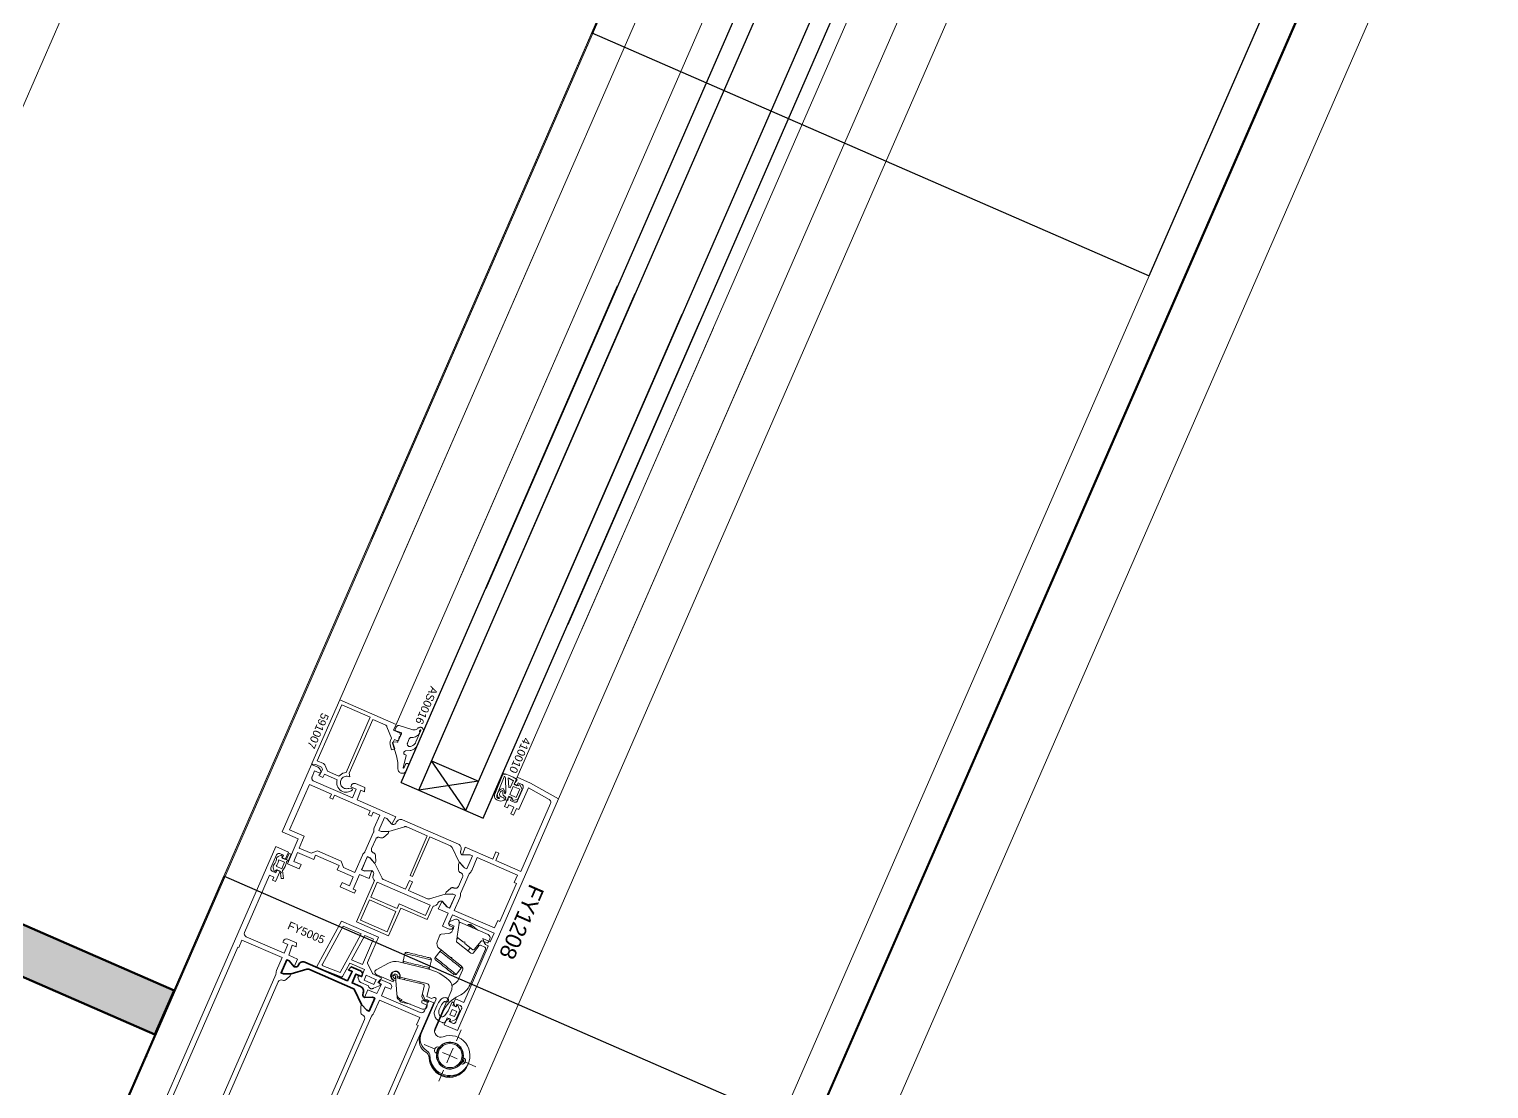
# Model space of a CAD drawing. Header units: millimetres. Extents: x -37281 to 954596, y -59787 to 956680.
# Drawn here: x 867624.5 to 868080.4, y -19834.4 to -19503.4 of the extents above; entities that cross this region are included whole.
import ezdxf

# ---------------------------------------------------------------- set-up
doc = ezdxf.new("R2010")
doc.units = ezdxf.units.MM
doc.header["$MEASUREMENT"] = 0
doc.linetypes.add('Dot & Dashed', pattern=[670.277762, 352.777767, -176.388884, 0, -141.111112])
for name, color, linetype, lineweight in [('0_Pen_No__2', 8, 'Continuous', 15), ('0_Pen_No__5', 7, 'Continuous', 25), ('0_Pen_No__6', 7, 'Continuous', 35), ('0_Pen_No__7', 7, 'Continuous', 35), ('0_Pen_No__9', 7, 'Continuous', 13), ('New_A-20-M_Floor_Slab_Pen_No__89', 8, 'Continuous', 20), ('New_A-20-M_Roof_Pen_No__93', 8, 'Continuous', 13), ('New_A-25-M_Curtain_Wall_Pen_No__90', 8, 'Continuous', 20), ('New_A-25-M_Wall_Ext_Pen_No__87', 8, 'Continuous', 20), ('New_ArchiCAD Windows_Pen_No__3', 7, 'Continuous', 18)]:
    doc.layers.add(name, color=color, linetype=linetype, lineweight=lineweight)
for name, color, linetype, lineweight, true_color in [('0_Pen_No__40', 7, 'Continuous', 35, 0x2a2a2a), ('New_A-25-M_Curtain_Wall_Pen_No__69', 7, 'Continuous', 20, 0x606060), ('New_A-25-M_Wall_Int_Pen_No__107', 7, 'Continuous', 15, 0xa6a6a6), ('New_A-25-M_Wall_Int_Pen_No__27', 7, 'Continuous', 50, 0x2a2a2a), ('New_ArchiCAD Windows_Pen_No__23', 7, 'Continuous', 30, 0x2a2a2a)]:
    doc.layers.add(name, color=color, linetype=linetype, lineweight=lineweight, true_color=true_color)
for name, color, linetype in [('New_A-20-M_Floor_Slab', 7, 'Continuous'), ('New_A-20-M_Roof', 7, 'Continuous'), ('New_A-25-M_Curtain_Wall', 7, 'Continuous'), ('New_A-25-M_Wall_Ext', 7, 'Continuous'), ('New_A-25-M_Wall_Int', 7, 'Continuous'), ('New_ArchiCAD Windows', 7, 'Continuous')]:
    doc.layers.add(name, color=color, linetype=linetype)
doc.styles.add('GENERATED_STYLE_3', font='')
doc.styles.get('GENERATED_STYLE_3').set_extended_font_data('Arial')

# ---------------------------------------------------------------- blocks, each defined once
blk = doc.blocks.new('Wall_243_2', base_point=(874395.1, -4631.3))
at = {"layer": 'New_A-25-M_Wall_Ext_Pen_No__87', "linetype": 'Continuous', "flags": 128}
for points in [[(874303.43, -4591.33), (866444.97, -22613.27)], [(866536.64, -22653.24), (874395.1, -4631.3)]]:
    blk.add_lwpolyline(points, dxfattribs=at)
blk = doc.blocks.new('Wall_245_2', base_point=(874285.09, -4632.6))
at = {"layer": 'New_A-25-M_Wall_Ext_Pen_No__87', "linetype": 'Continuous', "flags": 128}
blk.add_lwpolyline([(866444.68, -22613.14), (869168.27, -16367.08)], dxfattribs=at)
blk = doc.blocks.new('Slab_14_2', base_point=(829422.85, -33019.01))
at = {"layer": 'New_A-20-M_Floor_Slab_Pen_No__89', "linetype": 'Continuous', "flags": 128}
blk.add_lwpolyline([(875235.59, -26822.78), (866165.91, -22867.95), (874174.16, -4502.51), (868527.24, -2040.17), (868435.45, -2000.14), (866447.92, -6558.18), (861160.52, -4252.62), (853558.92, -11326.43), (853176.07, -10915.01), (829422.85, -33019.01)], dxfattribs=at)
blk = doc.blocks.new('Slab_18_2', base_point=(875235.59, -26822.78))
at = {"layer": 'New_A-20-M_Floor_Slab_Pen_No__89', "linetype": 'Continuous', "flags": 128}
blk.add_lwpolyline([(875235.59, -26822.78), (866165.91, -22867.95), (874174.16, -4502.51), (883243.83, -8457.33)], close=True, dxfattribs=at)
blk = doc.blocks.new('Triple Window 19_2')
at = {"layer": 'New_ArchiCAD Windows_Pen_No__23', "linetype": 'Continuous'}
for p, q in [((725, 0), (812.5, 0)), ((812.5, 0), (812.5, -190)), ((1100, -190), (1100, 0)), ((1100, 0), (1175, 0)), ((812.5, -190), (725, -190))]:
    blk.add_line(p, q, dxfattribs=at)
at = {"layer": 'New_ArchiCAD Windows_Pen_No__3', "linetype": 'Continuous'}
for p, q in [((812.5, 0), (1100, 0)), ((1100, -190), (812.5, -190)), ((-1175, -200), (1175, -200))]:
    blk.add_line(p, q, dxfattribs=at)
blk = doc.blocks.new('Wall_353_2', base_point=(874468.42, -4712.54))
at = {"layer": 'New_ArchiCAD Windows', "color": 251, "linetype": 'Continuous', "lineweight": 20, "true_color": 0x606060, "xscale": -1, "zscale": 1000, "rotation": 66.44041158399281}
blk.add_blockref('Triple Window 19_2', (868124.95, -18759.75), dxfattribs=at)
blk = doc.blocks.new('Wall_374_2', base_point=(867669.74, -19803.7))
at = {"layer": 'New_A-25-M_Wall_Int_Pen_No__107', "linetype": 'Continuous'}
blk.add_hatch(color=256, dxfattribs=at).paths.add_polyline_path([(867669.74, -19803.7), (867493.11, -19726.68), (867500.86, -19746.43), (867663.74, -19817.45)])
at = {"layer": 'New_A-25-M_Wall_Int_Pen_No__27', "linetype": 'Continuous', "flags": 128}
for points in [[(867669.74, -19803.7), (867493.11, -19726.68)], [(867500.86, -19746.43), (867663.74, -19817.45)], [(867663.74, -19817.45), (867669.74, -19803.7)]]:
    blk.add_lwpolyline(points, dxfattribs=at)
blk = doc.blocks.new('Morph_2_2', base_point=(864302.5, 0))
at = {"layer": 'New_A-20-M_Roof_Pen_No__93', "linetype": 'Continuous', "flags": 128}
blk.add_lwpolyline([(866367.03, -22792.01), (874315.32, -4564.06)], dxfattribs=at)
blk = doc.blocks.new('Beam_8_2', base_point=(874303.43, -4591.33))
at = {"layer": 'New_A-25-M_Curtain_Wall_Pen_No__69', "linetype": 'Dot & Dashed'}
blk.add_line((874303.43, -4591.33), (866444.97, -22613.27), dxfattribs=at)
at = {"layer": 'New_A-25-M_Curtain_Wall_Pen_No__90', "linetype": 'Continuous'}
for p, q in [((874303.43, -4591.33), (866444.97, -22613.27)), ((874505.7, -4679.52), (866647.24, -22701.46))]:
    blk.add_line(p, q, dxfattribs=at)

msp = doc.modelspace()

# ---------------------------------------------------------------- linework, layer by layer
at = {"layer": '0_Pen_No__2', "linetype": 'Continuous', "flags": 128}
for points in [[(867725.2, -19740.55), (867725.41, -19741.08), (867725.03, -19741.35), (867724.62, -19741.56), (867724.19, -19741.7), (867723.74, -19741.78), (867723.28, -19741.78), (867722.82, -19741.72), (867722.38, -19741.58), (867721.93, -19741.34), (867721.53, -19741.03), (867721.18, -19740.66), (867720.9, -19740.23), (867720.7, -19739.76), (867720.57, -19739.27), (867720.52, -19738.76), (867720.56, -19738.25), (867720.62, -19737.87), (867716.68, -19736.15), (867716.24, -19737.16), (867714.96, -19736.6), (867715.12, -19736.23), (867715.3, -19736.31), (867716.06, -19734.57), (867715.8, -19733.91), (867714.01, -19733.13), (867713.1, -19733.24), (867712.79, -19732.82), (867721.46, -19712.93), (867739.06, -19720.6), (867738.26, -19722.44), (867740.37, -19723.35), (867740.42, -19724.24), (867740.29, -19724.34), (867740.17, -19724.45), (867740.08, -19724.58), (867740, -19724.73), (867739.95, -19724.89), (867739.93, -19725.05), (867739.93, -19725.21), (867739.96, -19725.37), (867739.55, -19725.73), (867738.55, -19725.29), (867738.09, -19726.34), (867738.65, -19728.25), (867737.69, -19728.54), (867737.23, -19726.97), (867737.17, -19726.7), (867737.15, -19726.42), (867737.17, -19726.14), (867737.22, -19725.87), (867737.32, -19725.61), (867737.63, -19724.89), (867736.23, -19721.32), (867736.16, -19721.18), (867736.07, -19721.05), (867735.96, -19720.94), (867735.83, -19720.84), (867735.69, -19720.77), (867731.77, -19719.06)], [(867731.77, -19719.06), (867724.46, -19735.83), (867724.59, -19736.99), (867724.16, -19736.87), (867723.83, -19736.8), (867723.5, -19736.8), (867723.17, -19736.85), (867722.85, -19736.95), (867722.56, -19737.11), (867722.29, -19737.32), (867722.07, -19737.56), (867721.89, -19737.84), (867721.76, -19738.15), (867721.69, -19738.48), (867721.67, -19738.81), (867721.71, -19739.14), (867721.81, -19739.46), (867721.96, -19739.76), (867722.16, -19740.03), (867722.4, -19740.26), (867722.67, -19740.45), (867722.98, -19740.58), (867723.3, -19740.67), (867723.63, -19740.69), (867723.96, -19740.66), (867724.29, -19740.58), (867725.2, -19740.55)], [(867713.93, -19761.46), (867721.27, -19764.66), (867720.67, -19766.04), (867725.71, -19768.24), (867724.51, -19770.99), (867722.22, -19769.99), (867721.62, -19771.36), (867726.11, -19773.32), (867726.51, -19772.4), (867725.69, -19772.04), (867727.68, -19767.46), (867730.62, -19768.74), (867731.47, -19766.28), (867729.06, -19766.31), (867728.32, -19765.99), (867730.08, -19761.96), (867730.82, -19762.28), (867732.43, -19764.08), (867732.71, -19763.43), (867732.68, -19761.66), (867732.67, -19761.5), (867732.63, -19761.34), (867732.56, -19761.19), (867732.47, -19761.06), (867732.36, -19760.94), (867732.23, -19760.84), (867732.08, -19760.76), (867731.94, -19760.7), (867731.8, -19760.62), (867731.68, -19760.53), (867731.57, -19760.42), (867731.48, -19760.29), (867731.41, -19760.15), (867731.36, -19760), (867731.34, -19759.84), (867731.35, -19759.68), (867731.37, -19759.53), (867731.42, -19759.38), (867732.7, -19756.45), (867732.78, -19756.31), (867732.87, -19756.18), (867732.98, -19756.08), (867733.11, -19755.99), (867733.25, -19755.92), (867733.4, -19755.87), (867733.56, -19755.85), (867733.72, -19755.85), (867733.87, -19755.88), (867734.02, -19755.93), (867734.16, -19755.99), (867734.32, -19756.05), (867734.48, -19756.07), (867734.64, -19756.07), (867734.8, -19756.05), (867734.96, -19756), (867735.1, -19755.92), (867735.23, -19755.82), (867736.55, -19754.63), (867736.83, -19753.99), (867734.41, -19754.03), (867733.68, -19753.71), (867735.44, -19749.68), (867736.17, -19750), (867737.79, -19751.79), (867739.01, -19749.49), (867726.91, -19744.21), (867728.03, -19741.1), (867729.22, -19741.62), (867729.3, -19740.35), (867726.42, -19739.09), (867726.27, -19739.04), (867726.12, -19739.01), (867725.96, -19739.01), (867725.8, -19739.03), (867725.65, -19739.08), (867725.51, -19739.14), (867725.38, -19739.23), (867725.27, -19739.34), (867725.18, -19739.47), (867725.1, -19739.61), (867724.9, -19740.06), (867726.64, -19740.82), (867725.44, -19743.57), (867713.34, -19738.3), (867713.21, -19738.22), (867713.08, -19738.13), (867712.97, -19738.02), (867712.88, -19737.89), (867712.81, -19737.75), (867712.77, -19737.6), (867712.75, -19737.44), (867712.75, -19737.28), (867712.78, -19737.13), (867712.83, -19736.98), (867713.63, -19735.15), (867715.28, -19735.87), (867715.68, -19735.48), (867715.47, -19734.95), (867715.33, -19734.67), (867715.15, -19734.41), (867714.93, -19734.19), (867714.68, -19734), (867714.41, -19733.85), (867712.67, -19733.09), (867703.48, -19754.18), (867708.52, -19756.37), (867705.12, -19764.17), (867708.79, -19765.77), (867709.39, -19764.39), (867707.09, -19763.39)], [(867776.92, -19737.11), (867775.92, -19739.4), (867776.84, -19739.8), (867777.24, -19738.88), (867778.34, -19739.36), (867778.45, -19739.42), (867778.55, -19739.5), (867778.63, -19739.59), (867778.71, -19739.69), (867778.76, -19739.8), (867778.8, -19739.92), (867778.81, -19740.05), (867778.81, -19740.17), (867778.79, -19740.3), (867778.75, -19740.42), (867776.99, -19744.45), (867776.93, -19744.56), (867776.86, -19744.66), (867776.77, -19744.75), (867776.66, -19744.82), (867776.55, -19744.88), (867776.43, -19744.91), (867776.31, -19744.93), (867776.18, -19744.93), (867776.06, -19744.9), (867775.94, -19744.86), (867774.84, -19744.38), (867775.24, -19743.47), (867774.32, -19743.07), (867772.92, -19746.28), (867773.84, -19746.68), (867774.24, -19745.76), (867775.8, -19746.44), (867774.88, -19748.55), (867775.79, -19748.95), (867776.71, -19746.84), (867777.45, -19747.16), (867780.4, -19740.38), (867786.89, -19744.02), (867787.02, -19744.11), (867787.14, -19744.22), (867787.24, -19744.35), (867787.32, -19744.5), (867787.37, -19744.65), (867787.4, -19744.81), (867787.4, -19744.97), (867787.37, -19745.14), (867787.32, -19745.29), (867778.06, -19766.52), (867770.18, -19763.08), (867771.18, -19760.79), (867770.26, -19760.39), (867769.26, -19762.68), (867760.64, -19758.92), (867759.79, -19761.39), (867762.2, -19761.35), (867762.94, -19761.67), (867761.18, -19765.7), (867760.45, -19765.38), (867758.83, -19763.59), (867758.55, -19764.23), (867758.58, -19766), (867758.59, -19766.16), (867758.63, -19766.32), (867758.7, -19766.47), (867758.79, -19766.6), (867758.9, -19766.72), (867759.03, -19766.82), (867759.18, -19766.9), (867759.32, -19766.96), (867759.46, -19767.04), (867759.58, -19767.13), (867759.69, -19767.24), (867759.78, -19767.37), (867759.85, -19767.51), (867759.9, -19767.66), (867759.92, -19767.82), (867759.91, -19767.98), (867759.89, -19768.13), (867759.84, -19768.28), (867758.56, -19771.21), (867758.48, -19771.35), (867758.39, -19771.48), (867758.28, -19771.59), (867758.15, -19771.68), (867758.01, -19771.74), (867757.86, -19771.79), (867757.7, -19771.81), (867757.54, -19771.81), (867757.39, -19771.78), (867757.24, -19771.73), (867757.1, -19771.67), (867756.94, -19771.61), (867756.78, -19771.59), (867756.62, -19771.59), (867756.46, -19771.61), (867756.3, -19771.67), (867756.16, -19771.74), (867756.03, -19771.84), (867754.71, -19773.03), (867754.43, -19773.67), (867756.85, -19773.63), (867757.58, -19773.95), (867755.82, -19777.98), (867755.09, -19777.66), (867753.47, -19775.87), (867752.25, -19778.17), (867755.37, -19779.53), (867753.57, -19783.66), (867755.68, -19784.58), (867756.44, -19784.59), (867756.99, -19784.06), (867757.19, -19783.6), (867755.45, -19782.84), (867756.65, -19780.09)], [(867756.65, -19780.09), (867769.67, -19785.77), (867768.47, -19788.52), (867766.15, -19787.51), (867766.63, -19788.71), (867767.05, -19789.37), (867767.69, -19789.81), (867767.87, -19789.89), (867760.19, -19807.49), (867757.63, -19806.37), (867757.23, -19807.28), (867757.18, -19807.42), (867757.15, -19807.57), (867757.15, -19807.73), (867757.17, -19807.88), (867757.32, -19808.66), (867757.7, -19808.7), (867758.02, -19807.96), (867759.12, -19808.44), (867759.23, -19808.5), (867759.33, -19808.58), (867759.42, -19808.67), (867759.49, -19808.77), (867759.55, -19808.88), (867759.58, -19809), (867759.6, -19809.13), (867759.6, -19809.25), (867759.58, -19809.38), (867759.54, -19809.5), (867757.78, -19813.53), (867757.72, -19813.64), (867757.64, -19813.74), (867757.55, -19813.83), (867757.45, -19813.9), (867757.34, -19813.95), (867757.22, -19813.99), (867757.09, -19814.01), (867756.97, -19814.01), (867756.84, -19813.98), (867756.73, -19813.94), (867755.63, -19813.46), (867755.94, -19812.73), (867755.66, -19812.48), (867754.98, -19812.89), (867754.86, -19812.98), (867754.75, -19813.09), (867754.66, -19813.21), (867754.58, -19813.35), (867754.11, -19814.44), (867758.23, -19816.24), (867789.81, -19743.82), (867781.04, -19738.91), (867776.92, -19737.11)], [(867707.09, -19763.39), (867708.29, -19760.64), (867713.33, -19762.84), (867713.93, -19761.46)], [(867748.8, -19781.58), (867750.62, -19777.4), (867750.91, -19777.37), (867751.17, -19777.32), (867751.41, -19777.22), (867751.63, -19777.08), (867751.83, -19776.91), (867751.99, -19776.71), (867752.12, -19776.48), (867752.16, -19776.39), (867752.23, -19776.25), (867752.32, -19776.12), (867752.44, -19776.01), (867752.57, -19775.92), (867752.71, -19775.85), (867752.86, -19775.81), (867753.01, -19775.79), (867753.17, -19775.79), (867753.32, -19775.82), (867753.47, -19775.87), (867753.45, -19775.91), (867754.89, -19777.63), (867755.8, -19778.03), (867757.6, -19773.91), (867756.68, -19773.51), (867754.45, -19773.62), (867754.43, -19773.67), (867749.56, -19775.11), (867749.42, -19775.14), (867749.28, -19775.15), (867749.14, -19775.14), (867749.01, -19775.11), (867748.88, -19775.06), (867742.95, -19772.48), (867744.15, -19769.73), (867743.23, -19769.33), (867742.03, -19772.08), (867735.19, -19769.1), (867735.07, -19769.03), (867734.95, -19768.95), (867734.85, -19768.86), (867734.77, -19768.75), (867734.69, -19768.63), (867732.43, -19764.08), (867732.45, -19764.03), (867731.02, -19762.31), (867730.1, -19761.91), (867728.3, -19766.04), (867729.22, -19766.44), (867731.45, -19766.32), (867731.47, -19766.28), (867731.61, -19766.35), (867731.74, -19766.44), (867731.85, -19766.56), (867731.94, -19766.69), (867732, -19766.83), (867732.05, -19766.98), (867732.07, -19767.13), (867732.07, -19767.29), (867732.04, -19767.44), (867731.99, -19767.59), (867731.95, -19767.68), (867731.87, -19767.93), (867731.83, -19768.19), (867731.83, -19768.45), (867731.89, -19768.71), (867731.98, -19768.95), (867732.12, -19769.17), (867732.29, -19769.41), (867726.67, -19782.29), (867736.75, -19786.69), (867740.55, -19777.98)], [(867739.39, -19778.13), (867731.14, -19774.53), (867733.18, -19769.86), (867749.68, -19777.05), (867748.28, -19780.26), (867740.03, -19776.66)], [(867740.03, -19776.66), (867739.39, -19778.13)], [(867740.55, -19777.98), (867748.8, -19781.58)], [(867758.34, -19811.49), (867759.01, -19809.96), (867758.38, -19808.37), (867758.15, -19808.33), (867757.76, -19808.83), (867756.75, -19808.39)]]:
    msp.add_lwpolyline(points, dxfattribs=at)
for points in [[(867730.97, -19718.38), (867722.08, -19714.51), (867714.45, -19732.02), (867716.36, -19732.85), (867716.5, -19732.92), (867716.62, -19733.02), (867716.73, -19733.13), (867716.82, -19733.26), (867716.89, -19733.4), (867717.62, -19735.25), (867721.2, -19736.81), (867721.56, -19736.43), (867721.97, -19736.12), (867722.43, -19735.88), (867722.93, -19735.72), (867723.45, -19735.65)], [(867714.53, -19760.09), (867712.56, -19760.86), (867708.8, -19759.23), (867710.4, -19755.56), (867705.82, -19753.56), (867712.01, -19739.35), (867718.89, -19742.35), (867718.37, -19743.54), (867719.28, -19743.94), (867719.8, -19742.75), (867730.99, -19747.63), (867730.47, -19748.82), (867731.38, -19749.22), (867731.9, -19748.03), (867734.01, -19748.95), (867732.27, -19752.93), (867732.17, -19753.22), (867732.11, -19753.52), (867732.1, -19753.83), (867732.1, -19753.98), (867732.07, -19754.12), (867732.02, -19754.26), (867729.36, -19760.37), (867729.29, -19760.5), (867729.2, -19760.62), (867729.09, -19760.73), (867728.88, -19760.94), (867728.7, -19761.19), (867728.56, -19761.46), (867726.22, -19766.82), (867722.64, -19765.26), (867721.87, -19763.29)], [(867743.42, -19767.78), (867744.24, -19768.14), (867749.64, -19755.76), (867756.07, -19758.56), (867756.19, -19758.63), (867756.31, -19758.71), (867756.41, -19758.81), (867756.5, -19758.92), (867756.57, -19759.04), (867758.82, -19763.6), (867760.45, -19765.38), (867761.18, -19765.7), (867762.94, -19761.67), (867762.2, -19761.35), (867759.79, -19761.39), (867759.65, -19761.31), (867759.52, -19761.22), (867759.41, -19761.1), (867759.33, -19760.98), (867759.26, -19760.83), (867759.21, -19760.68), (867759.19, -19760.53), (867759.19, -19760.37), (867759.22, -19760.22), (867759.27, -19760.07), (867759.31, -19759.98), (867759.39, -19759.76), (867759.43, -19759.52), (867759.43, -19759.29), (867759.4, -19759.05), (867759.33, -19758.83), (867759.23, -19758.62), (867759.09, -19758.43), (867758.93, -19758.26), (867758.74, -19758.11), (867758.54, -19758), (867741.12, -19750.41), (867740.9, -19750.33), (867740.66, -19750.29), (867740.43, -19750.29), (867740.2, -19750.32), (867739.97, -19750.39), (867739.76, -19750.49), (867739.57, -19750.63), (867739.4, -19750.79), (867739.26, -19750.98), (867739.14, -19751.18), (867739.1, -19751.28), (867739.03, -19751.41), (867738.94, -19751.54), (867738.82, -19751.65), (867738.69, -19751.74), (867738.55, -19751.81), (867738.4, -19751.85), (867738.25, -19751.87), (867738.09, -19751.87), (867737.94, -19751.84), (867737.79, -19751.79), (867736.17, -19750), (867735.44, -19749.68), (867733.68, -19753.71), (867734.41, -19754.03), (867736.82, -19754.01), (867741.7, -19752.55), (867741.84, -19752.52), (867741.98, -19752.51), (867742.12, -19752.52), (867742.25, -19752.55), (867742.38, -19752.6), (867748.81, -19755.4)], [(867757.25, -19778.72), (867758.99, -19774.73), (867759.09, -19774.44), (867759.15, -19774.14), (867759.16, -19773.83), (867759.16, -19773.69), (867759.19, -19773.54), (867759.24, -19773.4), (867761.9, -19767.29), (867761.97, -19767.16), (867762.06, -19767.04), (867762.17, -19766.94), (867762.38, -19766.72), (867762.56, -19766.47), (867762.71, -19766.2), (867764.44, -19762.22), (867777, -19767.69), (867776, -19769.98), (867776.64, -19770.26), (867771.45, -19782.18), (867770.81, -19781.9), (867769.81, -19784.19)], [(867739, -19779.05), (867736.24, -19785.37), (867727.99, -19781.77), (867730.75, -19775.45)]]:
    msp.add_lwpolyline(points, close=True, dxfattribs=at)
for points in [[(867637.52, -19905.42), (867701.48, -19758.76), (867705.42, -19760.48), (867704.42, -19762.77), (867703.5, -19762.37), (867703.9, -19761.45), (867702.8, -19760.97, 0.414214), (867701.75, -19761.39), (867699.99, -19765.42, 0.414214), (867700.4, -19766.47), (867701.5, -19766.95), (867701.9, -19766.04), (867702.82, -19766.44), (867701.42, -19769.64), (867700.5, -19769.25), (867700.9, -19768.33), (867699.53, -19767.73), (867691.73, -19785.6, 0.414214), (867692.25, -19786.92), (867704.08, -19792.08), (867705.28, -19789.33), (867703.72, -19788.65), (867703.92, -19788.19, -0.414214), (867705.23, -19787.67), (867707.94, -19788.85), (867707.86, -19790.12), (867706.66, -19789.6), (867705.54, -19792.72), (867708.29, -19793.91), (867707.25, -19796.3), (867705.64, -19794.5), (867704.9, -19794.18), (867703.15, -19798.22), (867703.88, -19798.54), (867706.29, -19798.5), (867706.01, -19799.14), (867704.7, -19800.33, -0.294108), (867703.63, -19800.5), (867703.58, -19800.48, 0.414214), (867702.26, -19800.99), (867669.01, -19877.26, 0.414214)], [(867706.92, -19908.41), (867750.88, -19807.58), (867749.14, -19806.82, 0.198912), (867747.61, -19806.79), (867747.09, -19807), (867747.07, -19807.55), (867748.72, -19808.27), (867747.93, -19810.11, -0.414214), (867746.61, -19810.62), (867734.51, -19805.35), (867735.71, -19802.6), (867737.45, -19803.36), (867737.65, -19802.9, 0.414214), (867737.13, -19801.58), (867734.25, -19800.32), (867733.37, -19801.25), (867734.56, -19801.77), (867733.04, -19804.71), (867730.29, -19803.51), (867729.25, -19805.89), (867731.67, -19805.85), (867732.4, -19806.17), (867730.64, -19810.21), (867729.91, -19809.89), (867728.29, -19808.09), (867728.01, -19808.73), (867728.04, -19810.5, 0.294108), (867728.64, -19811.41), (867728.69, -19811.43, -0.414214), (867729.21, -19812.74), (867695.96, -19889.01, -0.414214)], [(867696.65, -19891.67, -0.112281), (867696.73, -19891.24), (867731.37, -19811.8, -0.112281), (867731.63, -19811.44, 0.112281), (867732.17, -19810.71), (867733.91, -19806.72), (867746.47, -19812.2), (867745.47, -19814.49), (867745.93, -19814.69), (867708.75, -19899.94), (867708.3, -19899.74), (867707.3, -19902.03), (867695.61, -19896.93)]]:
    msp.add_lwpolyline(points, format="xyb", dxfattribs=at)
msp.add_lwpolyline([(867662.97, -19882.7), (867664.31, -19883.28), (867666.04, -19879.29, -0.112281), (867666.58, -19878.56, 0.112281), (867666.85, -19878.21), (867701.49, -19798.77, 0.112281), (867701.57, -19798.33, -0.112281), (867701.74, -19797.44), (867703.48, -19793.45), (867690.92, -19787.98), (867689.92, -19790.27), (867689.64, -19790.15), (867652.47, -19875.39), (867652.75, -19875.51), (867651.75, -19877.81)], format="xyb", close=True, dxfattribs=at)
at = {"layer": '0_Pen_No__40', "linetype": 'Continuous'}
msp.add_line((874037.86, -5700.74), (866899.19, -22071.98), dxfattribs=at)
at = {"layer": '0_Pen_No__5', "linetype": 'Continuous'}
for p, q in [((867889.33, -19397.75), (867767.06, -19678.17)), ((867894.83, -19400.15), (867772.56, -19680.57)), ((867909.5, -19406.55), (867787.22, -19686.96)), ((867915, -19408.95), (867792.72, -19689.36)), ((867740.64, -19738.75), (867808.28, -19583.62)), ((867746.14, -19741.14), (867813.78, -19586.02)), ((867760.81, -19747.54), (867828.45, -19592.41)), ((867766.31, -19749.94), (867833.95, -19594.81)), ((867750.14, -19731.98), (867764.8, -19738.37)), ((867760.81, -19747.54), (867750.14, -19731.98)), ((867740.64, -19738.75), (867766.31, -19749.94)), ((867764.8, -19738.37), (867746.14, -19741.14))]:
    msp.add_line(p, q, dxfattribs=at)
at = {"layer": '0_Pen_No__6', "linetype": 'Continuous', "flags": 128}
msp.add_lwpolyline([(867728.29, -19808.11), (867729.91, -19809.89), (867730.64, -19810.21), (867732.4, -19806.17), (867731.67, -19805.85), (867729.25, -19805.89, -0.414214), (867728.74, -19804.57), (867728.78, -19804.48, 0.414214), (867728, -19802.51), (867725.34, -19801.35), (867726.54, -19798.6), (867728.28, -19799.36), (867728.48, -19798.9, 0.414214), (867727.97, -19797.58), (867725.08, -19796.33), (867724.2, -19797.25), (867725.4, -19797.77), (867723.88, -19800.71), (867710.58, -19794.91, 0.414214), (867708.61, -19795.69), (867708.57, -19795.78, -0.414214), (867707.25, -19796.3), (867705.64, -19794.5), (867704.9, -19794.18), (867703.15, -19798.22), (867703.88, -19798.54), (867706.29, -19798.52), (867711.17, -19797.06, -0.176327), (867711.85, -19797.1), (867725.54, -19803.07, -0.176327), (867726.03, -19803.54)], format="xyb", close=True, dxfattribs=at)
at = {"layer": '0_Pen_No__9', "linetype": 'Continuous'}
for p, q in [((867857.36, -19401.27), (867741.48, -19667.02)), ((867874.96, -19408.94), (867759.08, -19674.69)), ((867912.82, -19425.45), (867796.94, -19691.2)), ((867926.51, -19430.33), (867810.23, -19697)), ((867721.46, -19712.93), (867782.71, -19572.47)), ((867739.06, -19720.6), (867800.31, -19580.14)), ((867776.92, -19737.11), (867838.17, -19596.65)), ((867789.81, -19743.82), (867851.46, -19602.44)), ((867757.45, -19781.52), (867756.06, -19782.07)), ((867758.78, -19782.74), (867758.16, -19786.89)), ((867758.78, -19782.74), (867758.8, -19782.6)), ((867767.82, -19786.27), (867759.2, -19782.51)), ((867761.38, -19783.47), (867761.68, -19783.1)), ((867761.68, -19783.1), (867762.28, -19783.03)), ((867752.78, -19786.47), (867751.99, -19788.27)), ((867755.48, -19785.91), (867753.18, -19786.17)), ((867756.03, -19783.64), (867756.81, -19783.98)), ((867756.96, -19784.38), (867756.68, -19785.02)), ((867757.92, -19788.5), (867758.16, -19786.89)), ((867758.04, -19787.66), (867758.37, -19787.25)), ((867758.27, -19787.17), (867760.09, -19788.62)), ((867767.86, -19788.69), (867768.34, -19787.59)), ((867741.25, -19794.61), (867741.83, -19792.18)), ((867751.23, -19793.4), (867752.79, -19791.44)), ((867752.58, -19790.64), (867756.09, -19793.44)), ((867762.45, -19792.11), (867757.92, -19788.5)), ((867760.09, -19788.62), (867760.51, -19788.57)), ((867760.51, -19788.57), (867760.56, -19789)), ((867760.56, -19789), (867763.06, -19790.99)), ((867762.28, -19790.37), (867761.49, -19791.35)), ((867762.22, -19801.83), (867767.02, -19790.83)), ((867765.04, -19789.67), (867763.15, -19792.04)), ((867763.48, -19790.94), (867765.6, -19788.28)), ((867766.76, -19790.18), (867765.4, -19789.58)), ((867765.96, -19788.19), (867767.47, -19788.85)), ((867736.71, -19795.22), (867732.86, -19797.31)), ((867748.98, -19796.99), (867739.91, -19794.81)), ((867750.09, -19794.18), (867749.51, -19796.61)), ((867756.09, -19793.44), (867756.51, -19793.39)), ((867756.56, -19793.81), (867756.09, -19793.44)), ((867756.51, -19793.39), (867756.56, -19793.81)), ((867756.56, -19793.81), (867759.52, -19796.17)), ((867759.43, -19796.74), (867757.87, -19798.7)), ((867733.05, -19798.82), (867738.13, -19801.03)), ((867738.09, -19798.99), (867738.29, -19799.04)), ((867738.13, -19801.03), (867738.31, -19800.58)), ((867738.86, -19799.18), (867738.29, -19799.04)), ((867739.29, -19804.8), (867738.86, -19799.18)), ((867739.43, -19799.32), (867739.38, -19799.51)), ((867740.16, -19799.7), (867739.38, -19799.51)), ((867739.43, -19799.32), (867740.21, -19799.51)), ((867739.65, -19799.89), (867747.49, -19801.78)), ((867740.16, -19799.7), (867740.21, -19799.51)), ((867740.32, -19799.53), (867748.7, -19801.55)), ((867741.66, -19800.37), (867741.77, -19799.88)), ((867746.63, -19801.06), (867746.52, -19801.54)), ((867759.81, -19797.35), (867758.56, -19800.23)), ((867739.29, -19804.8), (867739.37, -19805.77)), ((867747.86, -19802.38), (867747.09, -19805.58)), ((867747.09, -19805.58), (867747.69, -19806.97)), ((867748.15, -19806.78), (867747.28, -19804.77)), ((867749.42, -19802.79), (867748.64, -19805.62)), ((867748.64, -19805.62), (867750.11, -19806.26)), ((867750.88, -19805.95), (867750.11, -19806.26)), ((867751.24, -19815.52), (867756.3, -19803.91)), ((867757.29, -19801.64), (867756.49, -19802.13)), ((867740, -19806.62), (867740.74, -19806.91)), ((867740.12, -19806.76), (867740.14, -19806.67)), ((867740.43, -19807.28), (867740.12, -19806.76)), ((867740.74, -19806.91), (867740.82, -19806.59)), ((867747.35, -19809.52), (867740.74, -19806.91)), ((867751.52, -19806.62), (867746.94, -19817.13)), ((867747.69, -19806.97), (867748.78, -19807.4)), ((867748.15, -19806.78), (867747.89, -19807.05)), ((867748.76, -19807.02), (867748.15, -19806.78)), ((867748.82, -19808.52), (867748.65, -19808.96)), ((867748.78, -19807.4), (867748.76, -19807.02)), ((867749.15, -19807.17), (867748.76, -19807.02)), ((867748.78, -19807.4), (867748.82, -19808.52)), ((867749.07, -19807.51), (867748.78, -19807.4)), ((867749.15, -19807.17), (867749.07, -19807.51)), ((867751.26, -19815.98), (867753.63, -19810.54)), ((867746.94, -19817.13), (867746.65, -19817.79)), ((867757.91, -19819.48), (867759.41, -19816.04)), ((867751.33, -19822.06), (867747.89, -19820.57)), ((867751.75, -19823.34), (867751.64, -19823.29)), ((867752.02, -19822.36), (867751.95, -19822.33)), ((867752.44, -19821.46), (867752.55, -19821.51)), ((867755.91, -19824.06), (867753.62, -19823.06)), ((867755.91, -19824.06), (867754.91, -19826.35)), ((867755.91, -19824.06), (867756.91, -19821.77)), ((867755.91, -19824.06), (867758.2, -19825.06)), ((867757.11, -19820.02), (867757.07, -19820.1)), ((867758.02, -19820.52), (867758.08, -19820.4)), ((867753.91, -19828.65), (867752.41, -19832.08)), ((867759.39, -19826.67), (867759.28, -19826.62)), ((867760.07, -19824.79), (867760.18, -19824.84)), ((867760.5, -19826.06), (867763.93, -19827.56))]:
    msp.add_line(p, q, dxfattribs=at)
at = {"layer": '0_Pen_No__9', "linetype": 'Continuous', "flags": 128}
for points in [[(867740.01, -19720.96), (867739.88, -19720.94), (867739.75, -19720.95), (867739.62, -19720.99), (867739.49, -19721.04), (867739.38, -19721.11), (867739.28, -19721.2), (867739.2, -19721.31), (867739.14, -19721.42), (867738.79, -19722.23), (867738.77, -19722.28), (867738.76, -19722.33), (867738.76, -19722.38), (867738.77, -19722.43), (867738.79, -19722.47), (867738.82, -19722.52), (867738.85, -19722.56), (867738.89, -19722.59), (867738.93, -19722.62), (867738.98, -19722.64), (867740.55, -19723.11), (867740.6, -19723.13), (867740.64, -19723.15), (867740.68, -19723.19), (867740.71, -19723.22), (867740.73, -19723.27), (867740.75, -19723.32), (867740.76, -19723.37), (867740.76, -19723.42), (867740.75, -19723.47), (867740.74, -19723.51), (867739.66, -19725.98), (867739.64, -19726.02), (867739.61, -19726.06), (867739.58, -19726.09), (867739.54, -19726.12), (867739.5, -19726.14), (867739.46, -19726.15), (867739.41, -19726.16), (867739.37, -19726.16), (867738.3, -19726.09), (867738.25, -19726.09), (867738.2, -19726.1), (867738.15, -19726.12), (867738.11, -19726.15), (867738.07, -19726.18), (867738.04, -19726.22), (867738.01, -19726.26), (867737.99, -19726.31), (867737.98, -19726.35), (867737.98, -19726.4), (867737.99, -19726.45), (867738, -19726.5), (867738.59, -19728.43), (867739.23, -19730.42), (867739.58, -19732.47), (867739.64, -19734.56), (867739.67, -19734.79), (867739.74, -19735.02), (867739.85, -19735.23), (867740, -19735.42), (867740.18, -19735.59), (867740.38, -19735.72), (867740.6, -19735.81), (867740.83, -19735.87), (867741.07, -19735.88), (867741.31, -19735.85), (867741.54, -19735.79), (867741.75, -19735.68), (867741.94, -19735.54), (867742.11, -19735.37), (867742.94, -19733.48), (867742.96, -19733.4), (867742.98, -19733.32), (867742.98, -19733.24), (867742.96, -19733.16), (867742.94, -19733.08), (867742.9, -19733.01), (867742.85, -19732.94), (867742.78, -19732.89), (867742.72, -19732.84), (867742.64, -19732.81), (867742.56, -19732.79), (867742.48, -19732.78), (867742.4, -19732.79), (867742.32, -19732.81), (867742.24, -19732.84), (867742.17, -19732.89), (867742.11, -19732.94), (867742.06, -19733.01), (867742.02, -19733.08), (867741.6, -19734.05), (867741.57, -19734.1), (867741.55, -19734.14), (867741.51, -19734.17), (867741.47, -19734.2), (867741.43, -19734.22), (867741.39, -19734.24), (867741.34, -19734.24), (867741.32, -19734.2), (867741.32, -19734.15), (867741.32, -19734.11), (867741.33, -19734.06), (867742.2, -19730.39), (867742.22, -19730.31), (867742.19, -19730.25), (867742.17, -19730.2), (867742.14, -19730.16), (867742.11, -19730.13), (867742.07, -19730.1), (867742.03, -19730.08), (867741.75, -19729.95), (867741.67, -19729.91), (867741.6, -19729.86), (867741.54, -19729.79), (867741.5, -19729.72), (867741.47, -19729.64), (867741.45, -19729.55), (867741.45, -19729.47), (867741.46, -19729.38), (867741.49, -19729.3), (867741.53, -19729.22), (867741.58, -19729.15), (867741.65, -19729.09), (867741.9, -19728.91), (867741.94, -19728.88), (867741.98, -19728.87), (867742.02, -19728.86), (867742.07, -19728.85), (867743.5, -19728.79), (867743.56, -19728.78), (867743.63, -19728.76), (867743.96, -19728.66), (867744.42, -19728.46), (867744.84, -19728.18), (867745.21, -19727.85), (867745.52, -19727.45), (867745.76, -19727.01), (867747.56, -19722.89), (867747.61, -19722.73), (867747.64, -19722.57), (867747.64, -19722.4), (867747.61, -19722.24), (867747.55, -19722.08), (867747.47, -19721.94), (867747.37, -19721.81), (867747.25, -19721.69), (867747.11, -19721.6), (867746.95, -19721.54), (867746.79, -19721.5), (867746.63, -19721.49), (867746.46, -19721.5), (867746.3, -19721.55), (867746.15, -19721.62), (867746.01, -19721.71), (867745.89, -19721.82), (867745.72, -19721.99), (867745.52, -19722.13), (867745.3, -19722.23), (867745.06, -19722.29), (867744.82, -19722.32), (867744.58, -19722.31), (867744.34, -19722.26)], [(867742.64, -19726.42), (867742.59, -19726.54), (867742.57, -19726.68), (867742.57, -19726.81), (867742.6, -19726.94), (867742.64, -19727.07), (867742.71, -19727.19), (867742.8, -19727.29), (867742.9, -19727.38), (867743.01, -19727.45), (867743.14, -19727.5), (867743.27, -19727.53), (867743.41, -19727.53), (867743.54, -19727.52), (867743.92, -19727.4), (867744.27, -19727.23), (867744.59, -19727.01), (867744.87, -19726.73), (867745.11, -19726.42), (867745.29, -19726.07), (867746.84, -19722.52), (867746.85, -19722.5), (867746.85, -19722.47), (867746.85, -19722.45), (867746.85, -19722.42), (867746.84, -19722.4), (867746.83, -19722.38), (867746.81, -19722.36), (867746.8, -19722.34), (867746.78, -19722.33), (867746.75, -19722.32), (867746.73, -19722.31), (867746.7, -19722.31), (867746.68, -19722.31), (867746.66, -19722.32), (867746.63, -19722.33), (867746.61, -19722.34), (867746.59, -19722.36), (867746.58, -19722.38), (867746.57, -19722.4), (867746.42, -19722.74), (867746.41, -19722.78), (867746.4, -19722.83), (867746.4, -19722.87), (867746.4, -19722.92), (867746.41, -19722.96), (867746.43, -19723.01), (867746.46, -19723.04), (867746.49, -19723.08), (867746.46, -19723.16), (867746.28, -19723.5), (867746.05, -19723.81), (867745.77, -19724.08), (867745.46, -19724.3), (867745.12, -19724.47), (867744.75, -19724.59), (867744.37, -19724.65), (867743.99, -19724.65), (867743.86, -19724.65), (867743.74, -19724.67), (867743.62, -19724.71), (867743.51, -19724.77), (867743.41, -19724.84), (867743.33, -19724.92), (867743.25, -19725.02), (867743.2, -19725.13)], [(867769.91, -19742.38), (867772.32, -19736.5), (867772.6, -19735.94), (867773.16, -19736.21), (867773.23, -19736.05), (867773.4, -19736.1), (867774.55, -19736.51), (867775.64, -19737.06), (867776.64, -19737.74), (867776.87, -19737.92), (867775.97, -19739.2), (867777.28, -19739.78), (867777.4, -19739.5), (867777.77, -19739.49), (867778.45, -19740.86), (867777.11, -19743.92), (867775.64, -19744.36), (867775.4, -19744.09), (867775.52, -19743.81), (867774.21, -19743.24), (867773.97, -19744.35), (867773.19, -19744.19), (867773.32, -19743.56), (867772.97, -19743.04), (867772.86, -19743), (867772.75, -19742.94), (867772.66, -19742.86), (867772.58, -19742.77), (867772.52, -19742.67), (867772.47, -19742.56), (867772.45, -19742.44), (867772.4, -19742.27), (867772.38, -19742.09), (867772.4, -19741.91), (867772.44, -19741.73), (867772.51, -19741.57), (867772.26, -19741.29), (867772.06, -19741.38), (867771.87, -19741.5), (867771.7, -19741.66), (867771.56, -19741.83), (867771.45, -19742.03), (867771.37, -19742.24), (867771.35, -19742.38), (867771.36, -19742.51), (867771.38, -19742.64), (867771.43, -19742.77), (867771.51, -19742.88), (867771.6, -19742.98), (867771.7, -19743.07), (867771.88, -19743.22), (867772.08, -19743.35), (867772.3, -19743.45), (867772.53, -19743.51), (867772.77, -19743.54), (867772.96, -19744.25), (867772.57, -19744.41), (867772.17, -19744.51), (867771.75, -19744.54), (867771.33, -19744.49), (867770.93, -19744.37), (867770.55, -19744.19), (867770.21, -19743.94), (867770.06, -19743.76), (867769.94, -19743.55), (867769.85, -19743.32), (867769.81, -19743.09), (867769.8, -19742.85), (867769.84, -19742.61)], [(867772.82, -19737.02), (867770.5, -19742.73), (867770.49, -19742.88), (867770.5, -19743.02), (867770.53, -19743.17), (867770.59, -19743.3), (867770.66, -19743.42), (867770.76, -19743.53), (867770.87, -19743.63), (867771, -19743.7), (867771.13, -19743.75), (867771.28, -19743.78), (867771.34, -19743.62), (867771.15, -19743.48), (867770.99, -19743.3), (867770.86, -19743.1), (867770.76, -19742.89), (867770.7, -19742.66), (867770.68, -19742.42), (867770.7, -19742.18), (867770.83, -19741.85), (867771.01, -19741.54), (867771.24, -19741.26), (867771.51, -19741.02), (867771.81, -19740.83), (867772.14, -19740.7), (867772.49, -19740.61), (867773.11, -19741.72), (867772.89, -19741.95), (867773, -19742.25), (867773.35, -19741.77), (867773.29, -19737.31), (867773.07, -19736.84), (867772.88, -19736.85)], [(867775.59, -19738.09), (867775.7, -19738.16), (867774.71, -19740.42), (867774.33, -19740.36), (867774.09, -19737.28), (867774.32, -19737.39)], [(867775.68, -19739.95), (867777.7, -19740.83), (867776.58, -19743.4), (867774.56, -19742.52)], [(867704.81, -19763.66), (867704.84, -19763.41), (867705.06, -19763.29), (867705.26, -19763.16), (867705.44, -19762.99), (867705.58, -19762.8), (867705.7, -19762.58), (867706.32, -19761.16), (867705.68, -19760.88), (867704.99, -19762.47), (867704.92, -19762.88), (867703.36, -19762.2), (867703.44, -19761.63), (867703.16, -19761.43), (867702.22, -19761.89), (867702.08, -19761.98), (867701.95, -19762.09), (867701.84, -19762.22), (867701.76, -19762.36), (867701.7, -19762.52), (867701.67, -19762.68), (867701.58, -19763.17), (867701.42, -19763.64), (867701.19, -19764.08), (867700.89, -19764.48), (867700.79, -19764.62), (867700.71, -19764.77), (867700.66, -19764.93), (867700.64, -19765.09), (867700.65, -19765.26), (867700.68, -19765.42), (867700.98, -19766.43), (867701.32, -19766.5), (867701.68, -19766.05), (867703.24, -19766.73), (867702.99, -19767.05), (867703.18, -19768.78), (867703.88, -19768.7), (867703.6, -19766.28), (867703.74, -19766.11), (867704.13, -19765.56), (867704.44, -19764.96), (867704.67, -19764.32)], [(867702.47, -19762.9), (867702.39, -19763.25), (867702.25, -19763.73), (867702.05, -19764.19), (867701.79, -19764.62), (867701.59, -19764.92), (867703.36, -19765.69), (867704.24, -19763.68)], [(867724.64, -19792.54), (867728.18, -19786.03), (867722.57, -19783.59), (867716.05, -19795.55), (867716.03, -19795.6), (867716.02, -19795.65), (867716.02, -19795.7), (867716.02, -19795.75), (867716.03, -19795.8), (867716.06, -19795.85), (867716.09, -19795.89), (867716.12, -19795.92), (867716.16, -19795.95), (867716.21, -19795.98), (867721.63, -19798.06)], [(867732.38, -19800.14), (867729.71, -19798.97), (867729.05, -19800.49), (867732.16, -19801.85), (867732.82, -19800.33)], [(867757.63, -19811.12), (867757.29, -19811.9), (867755.91, -19811.3), (867756.63, -19809.65), (867758.01, -19810.25)]]:
    msp.add_lwpolyline(points, close=True, dxfattribs=at)
for points in [[(867732.83, -19799.03), (867734.48, -19799.75), (867733.76, -19801.4), (867734.15, -19801.65), (867734.09, -19802.18), (867732.03, -19802.99), (867731.88, -19803.08), (867731.72, -19803.14), (867731.55, -19803.18), (867731.38, -19803.18), (867731.21, -19803.16), (867731.05, -19803.11), (867730.9, -19803.03), (867730.76, -19802.92), (867730.64, -19802.8), (867730.55, -19802.65), (867730.48, -19802.49), (867730.41, -19802.28), (867728.06, -19801.25), (867727.91, -19801.17), (867727.78, -19801.07), (867727.67, -19800.95), (867727.58, -19800.81), (867727.51, -19800.66), (867727.13, -19799.52), (867727.48, -19799.13), (867728.23, -19799.31), (867729.16, -19797.15), (867724.58, -19795.15), (867722.31, -19799.33), (867722.28, -19799.37), (867722.25, -19799.41), (867722.21, -19799.44), (867722.17, -19799.46), (867722.12, -19799.48), (867722.08, -19799.49), (867722.03, -19799.49), (867721.98, -19799.48), (867721.94, -19799.47), (867714.18, -19796.48), (867722.04, -19782.05), (867733.56, -19787.07), (867732.84, -19788.73)], [(867761.68, -19783.1), (867761.78, -19783.18), (867761.98, -19783.34), (867762.27, -19783.57), (867762.65, -19783.87), (867763.06, -19784.2)], [(867764.58, -19784.86), (867764.19, -19784.55), (867763.77, -19784.21), (867763.35, -19783.88), (867762.98, -19783.58), (867762.66, -19783.33), (867762.44, -19783.15), (867762.31, -19783.05), (867762.28, -19783.03)], [(867731.72, -19788.3), (867731.98, -19787.69), (867729.28, -19786.51), (867725.66, -19793.17)], [(867725.66, -19793.17), (867725.16, -19794.1), (867728.54, -19795.57), (867731.72, -19788.3)], [(867732.84, -19788.73), (867730.11, -19794.99), (867730.17, -19795.18), (867731.69, -19798.4), (867731.78, -19798.56), (867732.83, -19799.03)], [(867741.84, -19792.18), (867741.94, -19792.21), (867742.18, -19792.27), (867742.55, -19792.36), (867743.04, -19792.47), (867743.62, -19792.61), (867744.29, -19792.77), (867745.01, -19792.95), (867745.76, -19793.13), (867746.52, -19793.31), (867747.27, -19793.49), (867747.97, -19793.66), (867748.6, -19793.81), (867749.14, -19793.94)], [(867748.88, -19793.37), (867748.37, -19793.24), (867747.77, -19793.1), (867747.11, -19792.94), (867746.41, -19792.77), (867745.69, -19792.6), (867744.99, -19792.43), (867744.34, -19792.27), (867743.75, -19792.13), (867743.24, -19792.01), (867742.85, -19791.91), (867742.58, -19791.85), (867742.45, -19791.82), (867742.43, -19791.81)], [(867752.79, -19791.44), (867752.83, -19791.48), (867752.98, -19791.6), (867753.25, -19791.81), (867753.6, -19792.1), (867754.05, -19792.45), (867754.56, -19792.86), (867755.13, -19793.31), (867755.73, -19793.79), (867756.34, -19794.28), (867756.95, -19794.76), (867757.53, -19795.22), (867758.05, -19795.64), (867758.52, -19796.01), (867758.9, -19796.31), (867759.18, -19796.54), (867759.36, -19796.69), (867759.43, -19796.74)], [(867749.51, -19796.61), (867749.47, -19796.6), (867749.29, -19796.55), (867748.98, -19796.48), (867748.55, -19796.37), (867748.01, -19796.24), (867747.38, -19796.09), (867746.68, -19795.92), (867745.94, -19795.74), (867745.18, -19795.56), (867744.42, -19795.38), (867743.7, -19795.2), (867743.03, -19795.04), (867742.45, -19794.9), (867741.96, -19794.79), (867741.59, -19794.7), (867741.35, -19794.64), (867741.25, -19794.61)], [(867749.73, -19793.57), (867749.71, -19793.57), (867749.56, -19793.53), (867749.28, -19793.46), (867748.88, -19793.37)], [(867749.14, -19793.94), (867749.57, -19794.05), (867749.88, -19794.12), (867750.05, -19794.17), (867750.09, -19794.18)], [(867755.97, -19797.18), (867755.39, -19796.72), (867754.79, -19796.24), (867754.17, -19795.75), (867753.57, -19795.27), (867753, -19794.82), (867752.49, -19794.41), (867752.05, -19794.05), (867751.69, -19793.77), (867751.43, -19793.56), (867751.27, -19793.43), (867751.23, -19793.4)], [(867751.31, -19794.1), (867751.39, -19794.17), (867751.59, -19794.32), (867751.88, -19794.56), (867752.27, -19794.87), (867752.73, -19795.23), (867753.25, -19795.65), (867753.8, -19796.09), (867754.38, -19796.55), (867754.95, -19797), (867755.49, -19797.44)], [(867737.74, -19798.91), (867737.69, -19799.16), (867737.64, -19799.44), (867737.59, -19799.74)], [(867737.98, -19798.11), (867737.86, -19798.5), (867737.79, -19798.73), (867737.74, -19798.91)], [(867755.49, -19797.44), (867755.98, -19797.83), (867756.41, -19798.17), (867756.75, -19798.44), (867757, -19798.64), (867757.14, -19798.75), (867757.17, -19798.78)], [(867757.87, -19798.7), (867757.8, -19798.64), (867757.62, -19798.5), (867757.34, -19798.27), (867756.96, -19797.97), (867756.5, -19797.6), (867755.97, -19797.18)], [(867756.75, -19808.39), (867757.11, -19807.56), (867756.56, -19807.32), (867755.36, -19810.07), (867754.26, -19811.56), (867754.15, -19811.68), (867754.02, -19811.79), (867753.87, -19811.87), (867753.72, -19811.93), (867753.55, -19811.96), (867753.38, -19811.96), (867753.22, -19811.93), (867753.06, -19811.88), (867752.91, -19811.8), (867752.78, -19811.7), (867752.62, -19811.45), (867752.49, -19811.17), (867752.41, -19810.88), (867752.38, -19810.58), (867752.39, -19810.28), (867752.44, -19809.98), (867752.54, -19809.69), (867752.81, -19809.07), (867753.29, -19808.19), (867753.91, -19807.39), (867753.98, -19807.33), (867754.06, -19807.28), (867754.14, -19807.24), (867754.23, -19807.21), (867754.33, -19807.2), (867754.42, -19807.21), (867754.52, -19807.23), (867754.61, -19807.26), (867754.7, -19807.3), (867754.81, -19807.32), (867754.91, -19807.32), (867755.01, -19807.3), (867755.11, -19807.27), (867755.2, -19807.22), (867755.28, -19807.16), (867755.35, -19807.08), (867755.41, -19806.99), (867755.45, -19806.9), (867755.47, -19806.8), (867755.48, -19806.69), (867755.47, -19806.59), (867755.44, -19806.49), (867755.39, -19806.4), (867755.33, -19806.32), (867755.25, -19806.24), (867755.17, -19806.19), (867754.91, -19806.07), (867754.64, -19805.99), (867754.36, -19805.97), (867754.07, -19805.99), (867753.8, -19806.05), (867753.54, -19806.16), (867753.3, -19806.32), (867753.09, -19806.51), (867752.36, -19807.44), (867751.8, -19808.48), (867751.14, -19809.99), (867751.03, -19810.31), (867750.98, -19810.65), (867750.98, -19810.98), (867751.05, -19811.32), (867751.29, -19812.04), (867751.44, -19812.34), (867751.64, -19812.62), (867751.96, -19812.92), (867752.31, -19813.18), (867752.7, -19813.39), (867753.54, -19813.75), (867753.65, -19813.79), (867753.78, -19813.81), (867753.9, -19813.82), (867754.03, -19813.8), (867754.15, -19813.76), (867754.26, -19813.71), (867754.36, -19813.64), (867754.45, -19813.55), (867754.53, -19813.45), (867754.59, -19813.34), (867755.07, -19812.24), (867756.08, -19812.68), (867755.98, -19813.31), (867756.16, -19813.45), (867757.76, -19812.82), (867758.34, -19811.49)], [(867740.7, -19806.9), (867740.43, -19806.83), (867740.21, -19806.78), (867740.12, -19806.76)], [(867740.44, -19807.28), (867740.56, -19807.3), (867740.8, -19807.36), (867741.16, -19807.45), (867741.6, -19807.56), (867742.1, -19807.68), (867742.63, -19807.8), (867743.14, -19807.93), (867743.57, -19808.03)], [(867751.09, -19816.62), (867751.1, -19816.53), (867751.26, -19815.98)], [(867752.06, -19822.29), (867752, -19822.31), (867751.95, -19822.33)]]:
    msp.add_lwpolyline(points, dxfattribs=at)
at = {"layer": '0_Pen_No__9', "linetype": 'Continuous'}
for radius in [4.13, 3.77]:
    msp.add_circle((867755.91, -19824.06), radius, dxfattribs=at)
for centre, radius, start, end in [((867756.37, -19782.86), 0.85, 111.4404, 246.4404), ((867757.81, -19782.46), 1, 351.4404, 111.4404), ((867759.08, -19782.79), 0.3, 66.4404, 171.4404), ((867753.24, -19786.67), 0.5, 96.4404, 156.4404), ((867755.31, -19784.42), 1.5, 276.4404, 336.4404), ((867756.69, -19784.26), 0.3, 336.4404, 66.4404), ((867758.45, -19786.94), 0.3, 171.4404, 231.4404), ((867767.42, -19787.19), 1, 336.4404, 66.4404), ((867742.32, -19792.3), 0.5, 76.4404, 166.4404), ((867753.82, -19789.07), 2, 156.4404, 231.4404), ((867753.18, -19791.76), 0.5, 51.4404, 141.4404), ((867762.76, -19791.72), 0.5, 231.4404, 321.4404), ((867763.24, -19790.76), 0.3, 231.4404, 321.4404), ((867765.28, -19789.85), 0.3, 66.4404, 141.4404), ((867765.84, -19788.46), 0.3, 66.4404, 141.4404), ((867766.56, -19790.63), 0.5, 336.4404, 66.4404), ((867767.59, -19788.57), 0.3, 246.4404, 336.4404), ((867738.86, -19799.18), 4.5, 76.4404, 118.4404), ((867741.73, -19794.73), 0.5, 166.4404, 256.4404), ((867749.02, -19796.49), 0.5, 256.4404, 346.4404), ((867745.46, -19811.57), 15, 47.6182, 76.4404), ((867749.61, -19794.06), 0.5, 346.4404, 76.4404), ((867751.62, -19793.71), 0.5, 141.4404, 231.4404), ((867759.04, -19796.43), 0.5, 321.4404, 51.4404), ((867758.9, -19796.95), 1, 336.4404, 51.4404), ((867733.45, -19797.9), 1, 167.3177, 246.4404), ((867733.34, -19798.19), 1, 118.4404, 149.5632), ((867738.86, -19799.18), 1.5, 346.4404, 248.4404), ((867738.86, -19799.18), 1.39, 203.5779, 274.4404), ((867738.86, -19799.18), 1.39, 346.4404, 129.3029), ((867738.85, -19799.2), 0.792, 164.6899, 274.9755), ((867738.86, -19799.18), 0.587, 346.4404, 166.4404), ((867739.7, -19799.56), 0.327, 171.01, 260.084), ((867740.45, -19799.77), 0.3, 166.4402, 256.4405), ((867748.46, -19802.52), 1, 344.4404, 76.4404), ((867753.55, -19802.71), 3, 336.4404, 47.6182), ((867757.48, -19798.39), 0.5, 231.4404, 321.4404), ((867755.81, -19799.04), 3, 299.5705, 336.4404), ((867741.29, -19804.64), 2, 184.4404, 256.4404), ((867740.37, -19805.69), 1, 184.4404, 248.4404), ((867747.37, -19802.26), 0.5, 346.4404, 76.4404), ((867751.06, -19806.42), 0.5, 336.4404, 111.4404), ((867762.8, -19814.53), 10, 114.2721, 156.4404), ((867755.81, -19799.04), 7, 294.2721, 336.4404), ((867747.72, -19808.59), 1, 248.4404, 338.4404), ((867750.41, -19819.43), 4.1, 156.4404, 240.721), ((867750.88, -19818.85), 4.3, 156.4404, 239.3342), ((867755.91, -19824.06), 6.25, 181.4022, 110.1425), ((867753.07, -19816.32), 2, 156.4404, 290.1425), ((867755.91, -19824.06), 4.22, 350.1315, 142.7494), ((867747.42, -19824.75), 2, 0.9283, 60.721), ((867747.66, -19824.27), 2, 1.4022, 59.3342), ((867752.04, -19822.37), 1, 66.4404, 246.4404), ((867755.91, -19824.06), 4.33, 156.4404, 169.809), ((867755.91, -19824.06), 4.22, 170.1315, 322.7494), ((867755.91, -19824.06), 4.25, 142.8315, 170.0494), ((867755.91, -19824.06), 4.33, 143.0719, 156.4404), ((867755.67, -19824.61), 6.25, 180.9283, 339.1917), ((867755.67, -19824.61), 6, 178.4862, 246.4404), ((867755.67, -19824.61), 6, 246.4404, 314.3946), ((867755.91, -19824.06), 4.25, 322.8315, 350.0494), ((867759.67, -19825.7), 1, 248.205, 64.6758), ((867759.78, -19825.75), 1, 246.4404, 66.4404), ((867759.67, -19825.7), 0.5, 260.5934, 52.2874)]:
    msp.add_arc(centre, radius, start, end, dxfattribs=at)

# ---------------------------------------------------------------- block references
at = {"layer": 'New_A-20-M_Floor_Slab', "color": 8, "linetype": 'Continuous', "lineweight": 20}
for name, p in [('Slab_14_2', (829422.85, -33019.01)), ('Slab_18_2', (875235.59, -26822.78))]:
    msp.add_blockref(name, p, dxfattribs=at)
at = {"layer": 'New_A-20-M_Roof', "linetype": 'Continuous', "lineweight": 0}
msp.add_blockref('Morph_2_2', (864302.5, 0), dxfattribs=at)
at = {"layer": 'New_A-25-M_Curtain_Wall', "color": 8, "lineweight": 20}
msp.add_blockref('Beam_8_2', (874303.43, -4591.33), dxfattribs=at)
at = {"layer": 'New_A-25-M_Wall_Ext', "color": 250, "lineweight": 50, "true_color": 0x2a2a2a}
for name, p in [('Wall_245_2', (874285.09, -4632.6)), ('Wall_353_2', (874468.42, -4712.54)), ('Wall_243_2', (874395.1, -4631.3))]:
    msp.add_blockref(name, p, dxfattribs=at)
at = {"layer": 'New_A-25-M_Wall_Int', "color": 250, "lineweight": 50, "true_color": 0x2a2a2a}
msp.add_blockref('Wall_374_2', (867669.74, -19803.7), dxfattribs=at)

# ---------------------------------------------------------------- texts
at = {"layer": '0_Pen_No__7', "linetype": 'Continuous', "attachment_point": 7, "style": 'GENERATED_STYLE_3'}
for s, insert, char_height, rotation in [('\\A1;{\\fArial|b0|i0|c0|p34;AS0016}', (867749.91, -19708.45), 2.5, 246.4404), ('\\A1;{\\fArial|b0|i0|c0|p34;591007}', (867715.85, -19716.77), 2.5, 246.4404), ('\\A1;{\\fArial|b0|i0|c0|p34;410010}', (867778.92, -19724.46), 2.5, 246.4404), ('\\A1;{\\fArial|b0|i0|c0|p34;FY1208}', (867780.83, -19770.11), 5, 246.4404), ('\\A1;{\\fArial|b0|i0|c0|p34;FY5005}', (867704.91, -19784.38), 2.5, 336.4404)]:
    msp.add_mtext(s, dxfattribs=dict(at, insert=insert, char_height=char_height, rotation=rotation))

doc.saveas('drawing.dxf')
